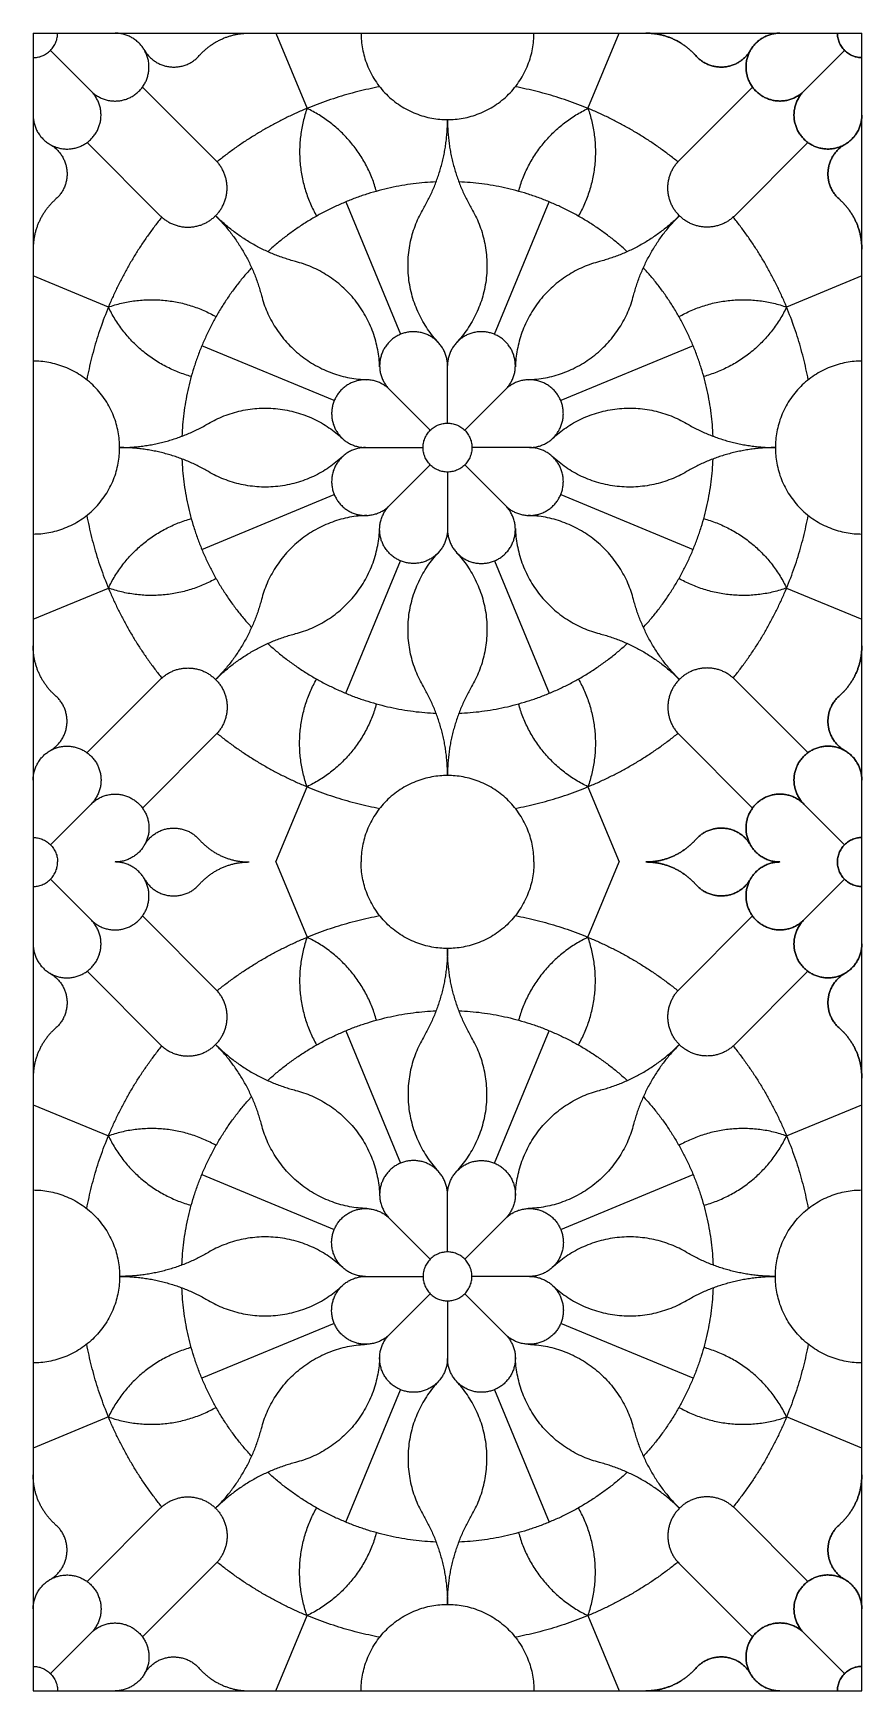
# Model space of a CAD drawing. Header units: millimetres. Extents: x -114 to 113, y -120 to 101.
# Drawn here: x 78.6 to 112.6, y 33.3 to 101.4 of the extents above; entities that cross this region are included whole.
import ezdxf

# ---------------------------------------------------------------- set-up
doc = ezdxf.new("R2010")
doc.units = ezdxf.units.MM
doc.header["$MEASUREMENT"] = 0
doc.layers.add('Layer 03', color=5, linetype='Continuous')

msp = doc.modelspace()

# ---------------------------------------------------------------- linework, layer by layer
at = {"layer": 'Layer 03'}
for p, q in [((88.566, 101.417), (89.846, 98.325)), ((101.388, 98.325), (102.668, 101.417)), ((91.436, 94.486), (93.689, 89.047)), ((97.544, 89.047), (99.797, 94.486)), ((81.685, 90.165), (78.594, 91.445)), ((112.64, 91.445), (109.548, 90.165)), ((90.964, 86.321), (85.524, 88.574)), ((105.709, 88.574), (100.27, 86.321)), ((85.524, 80.213), (90.964, 82.466)), ((100.27, 82.466), (105.709, 80.213)), ((91.436, 74.301), (93.689, 79.741)), ((97.544, 79.741), (99.797, 74.301)), ((78.594, 77.343), (81.685, 78.623)), ((109.548, 78.623), (112.64, 77.343)), ((88.566, 67.371), (89.846, 70.462)), ((101.388, 70.462), (102.668, 67.371)), ((88.566, 67.371), (89.846, 64.279)), ((101.388, 64.279), (102.668, 67.371)), ((91.436, 60.441), (93.689, 55.001)), ((97.544, 55.001), (99.797, 60.441)), ((78.594, 57.399), (81.685, 56.119)), ((109.548, 56.119), (112.64, 57.399)), ((85.524, 54.528), (90.964, 52.275)), ((100.27, 52.275), (105.709, 54.528)), ((90.964, 48.42), (85.524, 46.167)), ((105.709, 46.167), (100.27, 48.42)), ((91.436, 40.255), (93.689, 45.695)), ((97.544, 45.695), (99.797, 40.255)), ((81.685, 44.577), (78.594, 43.297)), ((112.64, 43.297), (109.548, 44.577)), ((88.566, 33.325), (89.846, 36.416)), ((101.388, 36.416), (102.668, 33.325))]:
    msp.add_line(p, q, dxfattribs=at)
for points in [[(78.594, 101.417), (78.594, 33.325), (112.64, 33.325), (112.64, 101.417)], [(78.594, 101.417), (112.64, 101.417)], [(80.974, 99.037), (79.305, 100.706)], [(110.26, 99.037), (111.929, 100.706)], [(111.929, 100.706), (110.26, 99.037)], [(86.091, 96.194), (83.085, 99.2)], [(105.142, 96.194), (108.149, 99.2)], [(83.817, 93.919), (80.81, 96.926)], [(107.417, 93.919), (110.423, 96.926)], [(95.617, 85.399), (95.617, 87.759)], [(93.237, 86.774), (94.906, 85.105)], [(97.997, 86.774), (96.328, 85.105)], [(92.251, 84.394), (94.612, 84.394)], [(98.982, 84.394), (96.622, 84.394)], [(93.237, 82.014), (94.906, 83.683)], [(95.617, 83.389), (95.617, 81.028)], [(97.997, 82.014), (96.328, 83.683)], [(83.817, 74.868), (80.81, 71.862)], [(107.417, 74.868), (110.423, 71.862)], [(86.091, 72.594), (83.085, 69.587)], [(105.142, 72.594), (108.149, 69.587)], [(80.974, 69.751), (79.305, 68.082)], [(110.26, 69.751), (111.929, 68.082)], [(111.929, 68.082), (110.26, 69.751)], [(80.974, 64.991), (79.305, 66.66)], [(110.26, 64.991), (111.929, 66.66)], [(111.929, 66.66), (110.26, 64.991)], [(86.091, 62.148), (83.085, 65.155)], [(105.142, 62.148), (108.149, 65.155)], [(83.817, 59.873), (80.81, 62.88)], [(107.417, 59.873), (110.423, 62.88)], [(95.617, 51.353), (95.617, 53.713)], [(93.237, 52.728), (94.906, 51.059)], [(97.997, 52.728), (96.328, 51.059)], [(92.251, 50.348), (94.612, 50.348)], [(98.982, 50.348), (96.622, 50.348)], [(93.237, 47.968), (94.906, 49.637)], [(95.617, 49.343), (95.617, 46.983)], [(97.997, 47.968), (96.328, 49.637)], [(83.817, 40.823), (80.81, 37.816)], [(107.417, 40.823), (110.423, 37.816)], [(86.091, 38.548), (83.085, 35.541)], [(105.142, 38.548), (108.149, 35.541)], [(80.974, 35.705), (79.305, 34.036)], [(110.26, 35.705), (111.929, 34.036)], [(111.929, 34.036), (110.26, 35.705)]]:
    msp.add_lwpolyline(points, dxfattribs=at)
for points, weights in [([(78.594, 100.412), (79.599, 100.412), (79.599, 101.417)], [1, 0.707106781187, 1]), ([(85.418, 100.494), (86.234, 101.417), (87.467, 101.417)], [1, 0.911684377611, 1]), ([(105.816, 100.494), (104.999, 101.417), (103.767, 101.417)], [1, 0.911684377607, 1]), ([(103.767, 101.417), (104.999, 101.417), (105.816, 100.494)], [1, 0.911684377616, 1]), ([(112.64, 100.412), (111.635, 100.412), (111.635, 101.417)], [1, 0.707106781187, 1]), ([(111.635, 101.417), (111.635, 100.412), (112.64, 100.412)], [1, 0.707106781187, 1]), ([(92.831, 99.214), (89.103, 98.513), (86.151, 96.132)], [1, 0.969791307679, 1]), ([(105.083, 96.132), (102.131, 98.513), (98.403, 99.214)], [1, 0.969791307679, 1]), ([(89.846, 98.325), (89.036, 96.025), (90.238, 93.902)], [1, 0.910360169784, 1]), ([(92.698, 94.921), (92.046, 97.271), (89.846, 98.325)], [1, 0.910360169784, 1]), ([(98.536, 94.921), (99.188, 97.271), (101.388, 98.325)], [1, 0.910360169784, 1]), ([(101.388, 98.325), (102.197, 96.025), (100.996, 93.902)], [1, 0.910360169784, 1]), ([(94.628, 94.214), (95.617, 95.906), (95.617, 97.865)], [1, 0.965234640199, 1]), ([(95.617, 97.865), (95.617, 95.906), (96.605, 94.214)], [1, 0.965234640199, 1]), ([(95.15, 95.308), (91.167, 95.138), (88.229, 92.441)], [1, 0.939388778064, 1]), ([(103.004, 92.441), (100.067, 95.138), (96.084, 95.308)], [1, 0.939388778064, 1]), ([(79.517, 94.593), (78.594, 93.776), (78.594, 92.544)], [1, 0.911684377611, 1]), ([(95.242, 88.711), (92.886, 91.234), (94.628, 94.214)], [1, 0.80212541892, 1]), ([(96.605, 94.214), (98.347, 91.234), (95.992, 88.711)], [1, 0.80212541892, 1]), ([(112.64, 92.544), (112.64, 93.776), (111.717, 94.593)], [1, 0.911684377604, 1]), ([(111.717, 94.593), (112.64, 93.776), (112.64, 92.544)], [1, 0.911684377619, 1]), ([(83.879, 93.86), (81.498, 90.908), (80.797, 87.18)], [1, 0.969791307679, 1]), ([(89.372, 92.037), (87.477, 92.534), (86.091, 93.919)], [1, 0.965234640199, 1]), ([(86.091, 93.919), (87.477, 92.534), (87.974, 90.639)], [1, 0.965234640199, 1]), ([(105.142, 93.919), (103.757, 92.534), (101.862, 92.037)], [1, 0.965234640199, 1]), ([(103.26, 90.639), (103.757, 92.534), (105.142, 93.919)], [1, 0.965234640199, 1]), ([(110.437, 87.18), (109.736, 90.908), (107.355, 93.86)], [1, 0.969791307679, 1]), ([(92.83, 87.711), (92.711, 91.161), (89.372, 92.037)], [1, 0.80212541892, 1]), ([(101.862, 92.037), (98.523, 91.161), (98.404, 87.711)], [1, 0.80212541892, 1]), ([(87.569, 91.781), (84.873, 88.844), (84.703, 84.861)], [1, 0.939388778064, 1]), ([(106.531, 84.861), (106.361, 88.844), (103.664, 91.781)], [1, 0.939388778064, 1]), ([(87.974, 90.639), (88.85, 87.3), (92.299, 87.181)], [1, 0.80212541892, 1]), ([(98.934, 87.181), (102.384, 87.3), (103.26, 90.639)], [1, 0.80212541892, 1]), ([(81.685, 90.165), (83.986, 90.974), (86.109, 89.773)], [1, 0.910360169784, 1]), ([(85.09, 87.313), (82.74, 87.965), (81.685, 90.165)], [1, 0.910360169784, 1]), ([(105.125, 89.773), (107.248, 90.974), (109.548, 90.165)], [1, 0.910360169784, 1]), ([(109.548, 90.165), (108.494, 87.965), (106.144, 87.313)], [1, 0.910360169784, 1]), ([(85.797, 85.382), (88.777, 87.124), (91.3, 84.769)], [1, 0.80212541892, 1]), ([(99.934, 84.769), (102.457, 87.124), (105.437, 85.382)], [1, 0.80212541892, 1]), ([(82.146, 84.394), (84.105, 84.394), (85.797, 85.382)], [1, 0.965234640199, 1]), ([(105.437, 85.382), (107.129, 84.394), (109.088, 84.394)], [1, 0.965234640199, 1]), ([(85.797, 83.405), (84.105, 84.394), (82.146, 84.394)], [1, 0.965234640199, 1]), ([(84.703, 83.927), (84.873, 79.944), (87.569, 77.006)], [1, 0.939388778064, 1]), ([(91.3, 84.019), (88.777, 81.663), (85.797, 83.405)], [1, 0.80212541892, 1]), ([(105.437, 83.405), (102.457, 81.663), (99.934, 84.019)], [1, 0.80212541892, 1]), ([(103.664, 77.006), (106.361, 79.944), (106.531, 83.927)], [1, 0.939388778064, 1]), ([(109.088, 84.394), (107.129, 84.394), (105.437, 83.405)], [1, 0.965234640199, 1]), ([(80.797, 81.608), (81.498, 77.88), (83.879, 74.928)], [1, 0.969791307679, 1]), ([(81.685, 78.623), (82.74, 80.823), (85.09, 81.475)], [1, 0.910360169784, 1]), ([(92.299, 81.607), (88.85, 81.488), (87.974, 78.149)], [1, 0.80212541892, 1]), ([(89.372, 76.751), (92.711, 77.627), (92.83, 81.076)], [1, 0.80212541892, 1]), ([(98.404, 81.076), (98.523, 77.627), (101.862, 76.751)], [1, 0.80212541892, 1]), ([(103.26, 78.149), (102.384, 81.488), (98.934, 81.607)], [1, 0.80212541892, 1]), ([(106.144, 81.475), (108.494, 80.823), (109.548, 78.623)], [1, 0.910360169784, 1]), ([(107.355, 74.928), (109.736, 77.88), (110.437, 81.608)], [1, 0.969791307679, 1]), ([(94.628, 74.574), (92.886, 77.554), (95.242, 80.077)], [1, 0.80212541892, 1]), ([(95.992, 80.077), (98.347, 77.554), (96.605, 74.574)], [1, 0.80212541892, 1]), ([(86.109, 79.015), (83.986, 77.813), (81.685, 78.623)], [1, 0.910360169784, 1]), ([(109.548, 78.623), (107.248, 77.813), (105.125, 79.015)], [1, 0.910360169784, 1]), ([(87.974, 78.149), (87.477, 76.254), (86.091, 74.868)], [1, 0.965234640199, 1]), ([(105.142, 74.868), (103.757, 76.254), (103.26, 78.149)], [1, 0.965234640199, 1]), ([(86.091, 74.868), (87.477, 76.254), (89.372, 76.751)], [1, 0.965234640199, 1]), ([(88.229, 76.346), (91.167, 73.65), (95.15, 73.48)], [1, 0.939388778064, 1]), ([(96.084, 73.48), (100.067, 73.65), (103.004, 76.346)], [1, 0.939388778064, 1]), ([(101.862, 76.751), (103.757, 76.254), (105.142, 74.868)], [1, 0.965234640199, 1]), ([(79.517, 74.195), (78.594, 75.011), (78.594, 76.244)], [1, 0.911684377611, 1]), ([(111.717, 74.195), (112.64, 75.011), (112.64, 76.244)], [1, 0.911684377604, 1]), ([(112.64, 76.244), (112.64, 75.011), (111.717, 74.195)], [1, 0.911684377619, 1]), ([(89.846, 70.462), (89.036, 72.763), (90.238, 74.886)], [1, 0.910360169784, 1]), ([(95.617, 70.923), (95.617, 72.882), (94.628, 74.574)], [1, 0.965234640199, 1]), ([(96.605, 74.574), (95.617, 72.882), (95.617, 70.923)], [1, 0.965234640199, 1]), ([(100.996, 74.886), (102.197, 72.763), (101.388, 70.462)], [1, 0.910360169784, 1]), ([(92.698, 73.867), (92.046, 71.517), (89.846, 70.462)], [1, 0.910360169784, 1]), ([(101.388, 70.462), (99.188, 71.517), (98.536, 73.867)], [1, 0.910360169784, 1]), ([(86.151, 72.656), (89.103, 70.275), (92.831, 69.574)], [1, 0.969791307679, 1]), ([(98.403, 69.574), (102.131, 70.275), (105.083, 72.656)], [1, 0.969791307679, 1]), ([(78.594, 68.376), (79.599, 68.376), (79.599, 67.371)], [1, 0.707106781187, 1]), ([(85.418, 68.294), (86.234, 67.371), (87.467, 67.371)], [1, 0.911684377611, 1]), ([(105.816, 68.294), (104.999, 67.371), (103.767, 67.371)], [1, 0.911684377616, 1]), ([(103.767, 67.371), (104.999, 67.371), (105.816, 68.294)], [1, 0.911684377607, 1]), ([(111.635, 67.371), (111.635, 68.376), (112.64, 68.376)], [1, 0.707106781187, 1]), ([(112.64, 68.376), (111.635, 68.376), (111.635, 67.371)], [1, 0.707106781187, 1]), ([(78.594, 66.366), (79.599, 66.366), (79.599, 67.371)], [1, 0.707106781187, 1]), ([(85.418, 66.448), (86.234, 67.371), (87.467, 67.371)], [1, 0.911684377611, 1]), ([(105.816, 66.448), (104.999, 67.371), (103.767, 67.371)], [1, 0.911684377616, 1]), ([(103.767, 67.371), (104.999, 67.371), (105.816, 66.448)], [1, 0.911684377607, 1]), ([(111.635, 67.371), (111.635, 66.366), (112.64, 66.366)], [1, 0.707106781187, 1]), ([(112.64, 66.366), (111.635, 66.366), (111.635, 67.371)], [1, 0.707106781187, 1]), ([(86.151, 62.086), (89.103, 64.467), (92.831, 65.168)], [1, 0.969791307679, 1]), ([(98.403, 65.168), (102.131, 64.467), (105.083, 62.086)], [1, 0.969791307679, 1]), ([(89.846, 64.279), (89.036, 61.979), (90.238, 59.856)], [1, 0.910360169784, 1]), ([(92.698, 60.875), (92.046, 63.225), (89.846, 64.279)], [1, 0.910360169784, 1]), ([(101.388, 64.279), (99.188, 63.225), (98.536, 60.875)], [1, 0.910360169784, 1]), ([(100.996, 59.856), (102.197, 61.979), (101.388, 64.279)], [1, 0.910360169784, 1]), ([(95.617, 63.819), (95.617, 61.86), (94.628, 60.168)], [1, 0.965234640199, 1]), ([(96.605, 60.168), (95.617, 61.86), (95.617, 63.819)], [1, 0.965234640199, 1]), ([(88.229, 58.396), (91.167, 61.092), (95.15, 61.262)], [1, 0.939388778064, 1]), ([(96.084, 61.262), (100.067, 61.092), (103.004, 58.396)], [1, 0.939388778064, 1]), ([(79.517, 60.547), (78.594, 59.73), (78.594, 58.498)], [1, 0.911684377611, 1]), ([(94.628, 60.168), (92.886, 57.188), (95.242, 54.665)], [1, 0.80212541892, 1]), ([(95.992, 54.665), (98.347, 57.188), (96.605, 60.168)], [1, 0.80212541892, 1]), ([(111.717, 60.547), (112.64, 59.73), (112.64, 58.498)], [1, 0.911684377604, 1]), ([(112.64, 58.498), (112.64, 59.73), (111.717, 60.547)], [1, 0.911684377619, 1]), ([(80.797, 53.134), (81.498, 56.862), (83.879, 59.814)], [1, 0.969791307679, 1]), ([(87.974, 56.593), (87.477, 58.488), (86.091, 59.873)], [1, 0.965234640199, 1]), ([(86.091, 59.873), (87.477, 58.488), (89.372, 57.991)], [1, 0.965234640199, 1]), ([(101.862, 57.991), (103.757, 58.488), (105.142, 59.873)], [1, 0.965234640199, 1]), ([(105.142, 59.873), (103.757, 58.488), (103.26, 56.593)], [1, 0.965234640199, 1]), ([(107.355, 59.814), (109.736, 56.862), (110.437, 53.134)], [1, 0.969791307679, 1]), ([(89.372, 57.991), (92.711, 57.115), (92.83, 53.665)], [1, 0.80212541892, 1]), ([(98.404, 53.665), (98.523, 57.115), (101.862, 57.991)], [1, 0.80212541892, 1]), ([(84.703, 50.815), (84.873, 54.798), (87.569, 57.735)], [1, 0.939388778064, 1]), ([(103.664, 57.735), (106.361, 54.798), (106.531, 50.815)], [1, 0.939388778064, 1]), ([(92.299, 53.135), (88.85, 53.254), (87.974, 56.593)], [1, 0.80212541892, 1]), ([(103.26, 56.593), (102.384, 53.254), (98.934, 53.135)], [1, 0.80212541892, 1]), ([(86.109, 55.727), (83.986, 56.928), (81.685, 56.119)], [1, 0.910360169784, 1]), ([(81.685, 56.119), (82.74, 53.919), (85.09, 53.267)], [1, 0.910360169784, 1]), ([(109.548, 56.119), (107.248, 56.928), (105.125, 55.727)], [1, 0.910360169784, 1]), ([(106.144, 53.267), (108.494, 53.919), (109.548, 56.119)], [1, 0.910360169784, 1]), ([(91.3, 50.723), (88.777, 53.078), (85.797, 51.337)], [1, 0.80212541892, 1]), ([(105.437, 51.337), (102.457, 53.078), (99.934, 50.723)], [1, 0.80212541892, 1]), ([(85.797, 51.337), (84.105, 50.348), (82.146, 50.348)], [1, 0.965234640199, 1]), ([(109.088, 50.348), (107.129, 50.348), (105.437, 51.337)], [1, 0.965234640199, 1]), ([(82.146, 50.348), (84.105, 50.348), (85.797, 49.359)], [1, 0.965234640199, 1]), ([(87.569, 42.961), (84.873, 45.898), (84.703, 49.881)], [1, 0.939388778064, 1]), ([(85.797, 49.359), (88.777, 47.618), (91.3, 49.973)], [1, 0.80212541892, 1]), ([(99.934, 49.973), (102.457, 47.618), (105.437, 49.359)], [1, 0.80212541892, 1]), ([(106.531, 49.881), (106.361, 45.898), (103.664, 42.961)], [1, 0.939388778064, 1]), ([(105.437, 49.359), (107.129, 50.348), (109.088, 50.348)], [1, 0.965234640199, 1]), ([(83.879, 40.882), (81.498, 43.834), (80.797, 47.562)], [1, 0.969791307679, 1]), ([(85.09, 47.429), (82.74, 46.777), (81.685, 44.577)], [1, 0.910360169784, 1]), ([(87.974, 44.103), (88.85, 47.442), (92.299, 47.561)], [1, 0.80212541892, 1]), ([(92.83, 47.03), (92.711, 43.581), (89.372, 42.705)], [1, 0.80212541892, 1]), ([(101.862, 42.705), (98.523, 43.581), (98.404, 47.03)], [1, 0.80212541892, 1]), ([(98.934, 47.561), (102.384, 47.442), (103.26, 44.103)], [1, 0.80212541892, 1]), ([(109.548, 44.577), (108.494, 46.777), (106.144, 47.429)], [1, 0.910360169784, 1]), ([(110.437, 47.562), (109.736, 43.834), (107.355, 40.882)], [1, 0.969791307679, 1]), ([(95.242, 46.031), (92.886, 43.508), (94.628, 40.528)], [1, 0.80212541892, 1]), ([(96.605, 40.528), (98.347, 43.508), (95.992, 46.031)], [1, 0.80212541892, 1]), ([(81.685, 44.577), (83.986, 43.768), (86.109, 44.969)], [1, 0.910360169784, 1]), ([(105.125, 44.969), (107.248, 43.768), (109.548, 44.577)], [1, 0.910360169784, 1]), ([(86.091, 40.823), (87.477, 42.208), (87.974, 44.103)], [1, 0.965234640199, 1]), ([(103.26, 44.103), (103.757, 42.208), (105.142, 40.823)], [1, 0.965234640199, 1]), ([(89.372, 42.705), (87.477, 42.208), (86.091, 40.823)], [1, 0.965234640199, 1]), ([(95.15, 39.434), (91.167, 39.604), (88.229, 42.3)], [1, 0.939388778064, 1]), ([(103.004, 42.3), (100.067, 39.604), (96.084, 39.434)], [1, 0.939388778064, 1]), ([(105.142, 40.823), (103.757, 42.208), (101.862, 42.705)], [1, 0.965234640199, 1]), ([(79.517, 40.149), (78.594, 40.966), (78.594, 42.198)], [1, 0.911684377611, 1]), ([(112.64, 42.198), (112.64, 40.966), (111.717, 40.149)], [1, 0.911684377604, 1]), ([(111.717, 40.149), (112.64, 40.966), (112.64, 42.198)], [1, 0.911684377619, 1]), ([(89.846, 36.416), (89.036, 38.717), (90.238, 40.84)], [1, 0.910360169784, 1]), ([(94.628, 40.528), (95.617, 38.836), (95.617, 36.877)], [1, 0.965234640199, 1]), ([(95.617, 36.877), (95.617, 38.836), (96.605, 40.528)], [1, 0.965234640199, 1]), ([(101.388, 36.416), (102.197, 38.717), (100.996, 40.84)], [1, 0.910360169784, 1]), ([(92.698, 39.821), (92.046, 37.471), (89.846, 36.416)], [1, 0.910360169784, 1]), ([(98.536, 39.821), (99.188, 37.471), (101.388, 36.416)], [1, 0.910360169784, 1]), ([(92.831, 35.528), (89.103, 36.229), (86.151, 38.61)], [1, 0.969791307679, 1]), ([(105.083, 38.61), (102.131, 36.229), (98.403, 35.528)], [1, 0.969791307679, 1]), ([(78.594, 34.33), (79.599, 34.33), (79.599, 33.325)], [1, 0.707106781187, 1]), ([(85.418, 34.248), (86.234, 33.325), (87.467, 33.325)], [1, 0.911684377611, 1]), ([(105.816, 34.248), (104.999, 33.325), (103.767, 33.325)], [1, 0.911684377607, 1]), ([(103.767, 33.325), (104.999, 33.325), (105.816, 34.248)], [1, 0.911684377616, 1]), ([(112.64, 34.33), (111.635, 34.33), (111.635, 33.325)], [1, 0.707106781187, 1]), ([(111.635, 33.325), (111.635, 34.33), (112.64, 34.33)], [1, 0.707106781187, 1])]:
    msp.add_rational_spline(points, weights, degree=2, dxfattribs=at)
for points, weights, knots in [([(80.974, 99.037), (81.501, 98.51), (82.231, 98.656), (82.962, 98.801), (83.247, 99.489), (83.532, 100.178), (83.118, 100.797), (82.704, 101.417), (81.959, 101.417)], [1, 0.881921264348, 1, 0.881921264348, 1, 0.881921264348, 1, 0.881921264348, 1], [65.345127, 65.345127, 65.345127, 75.555303, 75.555303, 85.765479, 85.765479, 95.975656, 95.975656, 106.185832, 106.185832, 106.185832]), ([(92.065, 101.417), (92.065, 97.865), (95.617, 97.865), (99.169, 97.865), (99.169, 101.417)], [1, 0.707106781187, 1, 0.707106781187, 1], [124.878308, 124.878308, 124.878308, 166.504411, 166.504411, 208.130513, 208.130513, 208.130513]), ([(110.26, 99.037), (109.733, 98.51), (109.002, 98.656), (108.272, 98.801), (107.987, 99.489), (107.701, 100.178), (108.115, 100.797), (108.529, 101.417), (109.274, 101.417)], [1, 0.881921249658, 1, 0.881921249658, 1, 0.881921249658, 1, 0.881921249658, 1], [24.504423, 24.504423, 24.504423, 34.714599, 34.714599, 44.924775, 44.924775, 55.134951, 55.134951, 65.345127, 65.345127, 65.345127]), ([(109.274, 101.417), (108.529, 101.417), (108.115, 100.797), (107.701, 100.178), (107.987, 99.489), (108.272, 98.801), (109.002, 98.656), (109.733, 98.51), (110.26, 99.037)], [1, 0.881921264348, 1, 0.881921264348, 1, 0.881921264348, 1, 0.881921264348, 1], [65.345127, 65.345127, 65.345127, 75.555303, 75.555303, 85.765479, 85.765479, 95.975656, 95.975656, 106.185832, 106.185832, 106.185832]), ([(83.167, 100.72), (83.524, 100.101), (84.234, 100.03), (84.945, 99.958), (85.418, 100.494)], [1, 0.889970696294, 1, 0.889970696294, 1], [10.890831, 10.890831, 10.890831, 20.739952, 20.739952, 30.589073, 30.589073, 30.589073]), ([(108.067, 100.72), (107.71, 100.101), (106.999, 100.03), (106.289, 99.958), (105.816, 100.494)], [1, 0.889970696301, 1, 0.889970696301, 1], [10.890831, 10.890831, 10.890831, 20.739952, 20.739952, 30.589073, 30.589073, 30.589073]), ([(105.816, 100.494), (106.289, 99.958), (106.999, 100.03), (107.71, 100.101), (108.067, 100.72)], [1, 0.889970696287, 1, 0.889970696287, 1], [65.141075, 65.141075, 65.141075, 74.990196, 74.990196, 84.839317, 84.839317, 84.839317]), ([(78.594, 98.051), (78.594, 97.306), (79.213, 96.892), (79.833, 96.478), (80.521, 96.764), (81.21, 97.049), (81.355, 97.779), (81.501, 98.51), (80.974, 99.037)], [1, 0.881921256786, 1, 0.881921256786, 1, 0.881921256786, 1, 0.881921256786, 1], [24.504421, 24.504421, 24.504421, 34.714598, 34.714598, 44.924774, 44.924774, 55.134951, 55.134951, 65.345127, 65.345127, 65.345127]), ([(110.26, 99.037), (109.733, 98.51), (109.879, 97.779), (110.024, 97.049), (110.712, 96.764), (111.401, 96.478), (112.02, 96.892), (112.64, 97.306), (112.64, 98.051)], [1, 0.881921260567, 1, 0.881921260567, 1, 0.881921260567, 1, 0.881921260567, 1], [106.185832, 106.185832, 106.185832, 116.396008, 116.396008, 126.606185, 126.606185, 136.816361, 136.816361, 147.026538, 147.026538, 147.026538]), ([(112.64, 98.051), (112.64, 97.306), (112.02, 96.892), (111.401, 96.478), (110.712, 96.764), (110.024, 97.049), (109.879, 97.779), (109.733, 98.51), (110.26, 99.037)], [1, 0.881921245876, 1, 0.881921245876, 1, 0.881921245876, 1, 0.881921245876, 1], [147.026538, 147.026538, 147.026538, 157.236715, 157.236715, 167.446892, 167.446892, 177.65707, 177.65707, 187.867247, 187.867247, 187.867247]), ([(79.291, 96.844), (79.91, 96.487), (79.981, 95.776), (80.052, 95.066), (79.517, 94.593)], [1, 0.889970696294, 1, 0.889970696294, 1], [10.890831, 10.890831, 10.890831, 20.739952, 20.739952, 30.589073, 30.589073, 30.589073]), ([(111.717, 94.593), (111.181, 95.066), (111.253, 95.776), (111.324, 96.487), (111.943, 96.844)], [1, 0.889970696291, 1, 0.889970696291, 1], [0, 0, 0, 9.849121, 9.849121, 19.698242, 19.698242, 19.698242]), ([(111.943, 96.844), (111.324, 96.487), (111.253, 95.776), (111.181, 95.066), (111.717, 94.593)], [1, 0.889970696297, 1, 0.889970696297, 1], [19.698242, 19.698242, 19.698242, 29.547362, 29.547362, 39.396483, 39.396483, 39.396483]), ([(83.817, 93.919), (84.954, 92.782), (86.091, 93.919), (87.229, 95.057), (86.091, 96.194)], [1, 0.707106770757, 1, 0.707106770757, 1], [47.123886, 47.123886, 47.123886, 65.973443, 65.973443, 84.822999, 84.822999, 84.822999]), ([(107.417, 93.919), (106.946, 93.448), (106.28, 93.448), (105.613, 93.448), (105.142, 93.919), (104.671, 94.39), (104.671, 95.057), (104.671, 95.723), (105.142, 96.194)], [1, 0.923879515849, 1, 0.923879515849, 1, 0.923879515849, 1, 0.923879515849, 1], [47.123886, 47.123886, 47.123886, 56.548665, 56.548665, 65.973444, 65.973444, 75.398223, 75.398223, 84.823002, 84.823002, 84.823002]), ([(95.617, 87.759), (95.617, 88.504), (94.997, 88.918), (94.378, 89.332), (93.689, 89.047), (93.001, 88.762), (92.856, 88.031), (92.71, 87.3), (93.237, 86.774)], [1, 0.881921259866, 1, 0.881921259866, 1, 0.881921259866, 1, 0.881921259866, 1], [-101.89218, -101.89218, -101.89218, -91.682003, -91.682003, -81.471827, -81.471827, -71.261651, -71.261651, -61.051474, -61.051474, -61.051474]), ([(97.997, 86.774), (98.523, 87.3), (98.378, 88.031), (98.233, 88.762), (97.544, 89.047), (96.856, 89.332), (96.236, 88.918), (95.617, 88.504), (95.617, 87.759)], [1, 0.881921234948, 1, 0.881921234948, 1, 0.881921234948, 1, 0.881921234948, 1], [274.629939, 274.629939, 274.629939, 284.840116, 284.840116, 295.050294, 295.050294, 305.260471, 305.260471, 315.470649, 315.470649, 315.470649]), ([(78.594, 80.842), (82.146, 80.842), (82.146, 84.394), (82.146, 87.946), (78.594, 87.946)], [1, 0.707106781187, 1, 0.707106781187, 1], [124.878308, 124.878308, 124.878308, 166.504411, 166.504411, 208.130513, 208.130513, 208.130513]), ([(112.64, 87.946), (109.088, 87.946), (109.088, 84.394), (109.088, 80.842), (112.64, 80.842)], [1, 0.707106781187, 1, 0.707106781187, 1], [124.878308, 124.878308, 124.878308, 166.504411, 166.504411, 208.130513, 208.130513, 208.130513]), ([(93.237, 86.774), (92.71, 87.3), (91.979, 87.155), (91.249, 87.01), (90.964, 86.321), (90.678, 85.633), (91.092, 85.013), (91.506, 84.394), (92.251, 84.394)], [1, 0.881921264348, 1, 0.881921264348, 1, 0.881921264348, 1, 0.881921264348, 1], [24.504423, 24.504423, 24.504423, 34.714599, 34.714599, 44.924775, 44.924775, 55.134951, 55.134951, 65.345127, 65.345127, 65.345127]), ([(98.982, 84.394), (99.727, 84.394), (100.141, 85.013), (100.555, 85.633), (100.27, 86.321), (99.985, 87.01), (99.254, 87.155), (98.523, 87.3), (97.997, 86.774)], [1, 0.881921234948, 1, 0.881921234948, 1, 0.881921234948, 1, 0.881921234948, 1], [233.78923, 233.78923, 233.78923, 243.999407, 243.999407, 254.209584, 254.209584, 264.419761, 264.419761, 274.629939, 274.629939, 274.629939]), ([(96.622, 84.394), (96.622, 85.399), (95.617, 85.399), (94.612, 85.399), (94.612, 84.394), (94.612, 83.389), (95.617, 83.389), (96.622, 83.389), (96.622, 84.394)], [1, 0.707106781187, 1, 0.707106781187, 1, 0.707106781187, 1, 0.707106781187, 1], [0, 0, 0, 11.780972, 11.780972, 23.561945, 23.561945, 35.342917, 35.342917, 47.12389, 47.12389, 47.12389]), ([(92.251, 84.394), (91.506, 84.394), (91.092, 83.774), (90.678, 83.155), (90.964, 82.466), (91.249, 81.778), (91.979, 81.633), (92.71, 81.487), (93.237, 82.014)], [1, 0.881921264348, 1, 0.881921264348, 1, 0.881921264348, 1, 0.881921264348, 1], [65.345127, 65.345127, 65.345127, 75.555303, 75.555303, 85.765479, 85.765479, 95.975656, 95.975656, 106.185832, 106.185832, 106.185832]), ([(97.997, 82.014), (98.523, 81.487), (99.254, 81.633), (99.985, 81.778), (100.27, 82.466), (100.555, 83.155), (100.141, 83.774), (99.727, 84.394), (98.982, 84.394)], [1, 0.881921264348, 1, 0.881921264348, 1, 0.881921264348, 1, 0.881921264348, 1], [192.948525, 192.948525, 192.948525, 203.158701, 203.158701, 213.368877, 213.368877, 223.579053, 223.579053, 233.78923, 233.78923, 233.78923]), ([(95.617, 81.028), (95.617, 80.283), (94.997, 79.869), (94.378, 79.455), (93.689, 79.741), (93.001, 80.026), (92.856, 80.756), (92.71, 81.487), (93.237, 82.014)], [1, 0.881921234967, 1, 0.881921234967, 1, 0.881921234967, 1, 0.881921234967, 1], [24.504423, 24.504423, 24.504423, 34.7146, 34.7146, 44.924778, 44.924778, 55.134955, 55.134955, 65.345132, 65.345132, 65.345132]), ([(95.617, 81.028), (95.617, 80.283), (96.236, 79.869), (96.856, 79.455), (97.544, 79.741), (98.233, 80.026), (98.378, 80.756), (98.523, 81.487), (97.997, 82.014)], [1, 0.881921256786, 1, 0.881921256786, 1, 0.881921256786, 1, 0.881921256786, 1], [152.107819, 152.107819, 152.107819, 162.317996, 162.317996, 172.528172, 172.528172, 182.738349, 182.738349, 192.948525, 192.948525, 192.948525]), ([(83.817, 74.868), (84.288, 75.34), (84.954, 75.34), (85.62, 75.34), (86.091, 74.868), (86.563, 74.397), (86.563, 73.731), (86.563, 73.065), (86.091, 72.594)], [1, 0.923879514271, 1, 0.923879514271, 1, 0.923879514271, 1, 0.923879514271, 1], [47.123889, 47.123889, 47.123889, 56.548668, 56.548668, 65.973447, 65.973447, 75.398226, 75.398226, 84.823006, 84.823006, 84.823006]), ([(107.417, 74.868), (106.946, 75.34), (106.28, 75.34), (105.613, 75.34), (105.142, 74.868), (104.671, 74.397), (104.671, 73.731), (104.671, 73.065), (105.142, 72.594)], [1, 0.923879503828, 1, 0.923879503828, 1, 0.923879503828, 1, 0.923879503828, 1], [47.123887, 47.123887, 47.123887, 56.548666, 56.548666, 65.973446, 65.973446, 75.398226, 75.398226, 84.823006, 84.823006, 84.823006]), ([(79.291, 71.944), (79.91, 72.301), (79.981, 73.011), (80.052, 73.722), (79.517, 74.195)], [1, 0.889970696294, 1, 0.889970696294, 1], [10.890831, 10.890831, 10.890831, 20.739952, 20.739952, 30.589073, 30.589073, 30.589073]), ([(111.717, 74.195), (111.181, 73.722), (111.253, 73.011), (111.324, 72.301), (111.943, 71.944)], [1, 0.889970696297, 1, 0.889970696297, 1], [0, 0, 0, 9.849121, 9.849121, 19.698242, 19.698242, 19.698242]), ([(111.943, 71.944), (111.324, 72.301), (111.253, 73.011), (111.181, 73.722), (111.717, 74.195)], [1, 0.889970696291, 1, 0.889970696291, 1], [19.698242, 19.698242, 19.698242, 29.547362, 29.547362, 39.396483, 39.396483, 39.396483]), ([(78.594, 70.736), (78.594, 71.481), (79.213, 71.895), (79.833, 72.309), (80.521, 72.024), (81.21, 71.739), (81.355, 71.008), (81.501, 70.278), (80.974, 69.751)], [1, 0.881921256786, 1, 0.881921256786, 1, 0.881921256786, 1, 0.881921256786, 1], [24.504421, 24.504421, 24.504421, 34.714598, 34.714598, 44.924774, 44.924774, 55.134951, 55.134951, 65.345127, 65.345127, 65.345127]), ([(110.26, 69.751), (109.733, 70.278), (109.879, 71.008), (110.024, 71.739), (110.712, 72.024), (111.401, 72.309), (112.02, 71.895), (112.64, 71.481), (112.64, 70.736)], [1, 0.881921245876, 1, 0.881921245876, 1, 0.881921245876, 1, 0.881921245876, 1], [98.017692, 98.017692, 98.017692, 108.22787, 108.22787, 118.438047, 118.438047, 128.648224, 128.648224, 138.858402, 138.858402, 138.858402]), ([(112.64, 70.736), (112.64, 71.481), (112.02, 71.895), (111.401, 72.309), (110.712, 72.024), (110.024, 71.739), (109.879, 71.008), (109.733, 70.278), (110.26, 69.751)], [1, 0.881921260567, 1, 0.881921260567, 1, 0.881921260567, 1, 0.881921260567, 1], [138.858402, 138.858402, 138.858402, 149.068578, 149.068578, 159.278755, 159.278755, 169.488931, 169.488931, 179.699108, 179.699108, 179.699108]), ([(99.169, 67.371), (99.169, 70.923), (95.617, 70.923), (92.065, 70.923), (92.065, 67.371)], [1, 0.707106781187, 1, 0.707106781187, 1], [124.878308, 124.878308, 124.878308, 166.504411, 166.504411, 208.130513, 208.130513, 208.130513]), ([(80.974, 69.751), (81.501, 70.278), (82.231, 70.132), (82.962, 69.987), (83.247, 69.298), (83.532, 68.61), (83.118, 67.99), (82.704, 67.371), (81.959, 67.371)], [1, 0.881921264348, 1, 0.881921264348, 1, 0.881921264348, 1, 0.881921264348, 1], [65.345127, 65.345127, 65.345127, 75.555303, 75.555303, 85.765479, 85.765479, 95.975656, 95.975656, 106.185832, 106.185832, 106.185832]), ([(110.26, 69.751), (109.733, 70.278), (109.002, 70.132), (108.272, 69.987), (107.987, 69.298), (107.701, 68.61), (108.115, 67.99), (108.529, 67.371), (109.274, 67.371)], [1, 0.881921264348, 1, 0.881921264348, 1, 0.881921264348, 1, 0.881921264348, 1], [16.336283, 16.336283, 16.336283, 26.546459, 26.546459, 36.756635, 36.756635, 46.966812, 46.966812, 57.176988, 57.176988, 57.176988]), ([(109.274, 67.371), (108.529, 67.371), (108.115, 67.99), (107.701, 68.61), (107.987, 69.298), (108.272, 69.987), (109.002, 70.132), (109.733, 70.278), (110.26, 69.751)], [1, 0.881921249658, 1, 0.881921249658, 1, 0.881921249658, 1, 0.881921249658, 1], [57.176988, 57.176988, 57.176988, 67.387164, 67.387164, 77.59734, 77.59734, 87.807516, 87.807516, 98.017692, 98.017692, 98.017692]), ([(83.167, 68.068), (83.524, 68.687), (84.234, 68.758), (84.945, 68.829), (85.418, 68.294)], [1, 0.889970696294, 1, 0.889970696294, 1], [10.890831, 10.890831, 10.890831, 20.739952, 20.739952, 30.589073, 30.589073, 30.589073]), ([(105.816, 68.294), (106.289, 68.829), (106.999, 68.758), (107.71, 68.687), (108.067, 68.068)], [1, 0.889970696301, 1, 0.889970696301, 1], [65.141075, 65.141075, 65.141075, 74.990196, 74.990196, 84.839317, 84.839317, 84.839317]), ([(108.067, 68.068), (107.71, 68.687), (106.999, 68.758), (106.289, 68.829), (105.816, 68.294)], [1, 0.889970696287, 1, 0.889970696287, 1], [84.839317, 84.839317, 84.839317, 94.688437, 94.688437, 104.537558, 104.537558, 104.537558]), ([(80.974, 64.991), (81.501, 64.464), (82.231, 64.61), (82.962, 64.755), (83.247, 65.443), (83.532, 66.132), (83.118, 66.751), (82.704, 67.371), (81.959, 67.371)], [1, 0.881921264348, 1, 0.881921264348, 1, 0.881921264348, 1, 0.881921264348, 1], [65.345127, 65.345127, 65.345127, 75.555303, 75.555303, 85.765479, 85.765479, 95.975656, 95.975656, 106.185832, 106.185832, 106.185832]), ([(99.169, 67.371), (99.169, 63.819), (95.617, 63.819), (92.065, 63.819), (92.065, 67.371)], [1, 0.707106781187, 1, 0.707106781187, 1], [124.878308, 124.878308, 124.878308, 166.504411, 166.504411, 208.130513, 208.130513, 208.130513]), ([(110.26, 64.991), (109.733, 64.464), (109.002, 64.61), (108.272, 64.755), (107.987, 65.443), (107.701, 66.132), (108.115, 66.751), (108.529, 67.371), (109.274, 67.371)], [1, 0.881921264348, 1, 0.881921264348, 1, 0.881921264348, 1, 0.881921264348, 1], [16.336283, 16.336283, 16.336283, 26.546459, 26.546459, 36.756635, 36.756635, 46.966812, 46.966812, 57.176988, 57.176988, 57.176988]), ([(109.274, 67.371), (108.529, 67.371), (108.115, 66.751), (107.701, 66.132), (107.987, 65.443), (108.272, 64.755), (109.002, 64.61), (109.733, 64.464), (110.26, 64.991)], [1, 0.881921249658, 1, 0.881921249658, 1, 0.881921249658, 1, 0.881921249658, 1], [57.176988, 57.176988, 57.176988, 67.387164, 67.387164, 77.59734, 77.59734, 87.807516, 87.807516, 98.017692, 98.017692, 98.017692]), ([(83.167, 66.674), (83.524, 66.055), (84.234, 65.984), (84.945, 65.912), (85.418, 66.448)], [1, 0.889970696294, 1, 0.889970696294, 1], [10.890831, 10.890831, 10.890831, 20.739952, 20.739952, 30.589073, 30.589073, 30.589073]), ([(105.816, 66.448), (106.289, 65.912), (106.999, 65.984), (107.71, 66.055), (108.067, 66.674)], [1, 0.889970696301, 1, 0.889970696301, 1], [65.141075, 65.141075, 65.141075, 74.990196, 74.990196, 84.839317, 84.839317, 84.839317]), ([(108.067, 66.674), (107.71, 66.055), (106.999, 65.984), (106.289, 65.912), (105.816, 66.448)], [1, 0.889970696287, 1, 0.889970696287, 1], [84.839317, 84.839317, 84.839317, 94.688437, 94.688437, 104.537558, 104.537558, 104.537558]), ([(78.594, 64.005), (78.594, 63.26), (79.213, 62.846), (79.833, 62.432), (80.521, 62.718), (81.21, 63.003), (81.355, 63.734), (81.501, 64.464), (80.974, 64.991)], [1, 0.881921256786, 1, 0.881921256786, 1, 0.881921256786, 1, 0.881921256786, 1], [24.504421, 24.504421, 24.504421, 34.714598, 34.714598, 44.924774, 44.924774, 55.134951, 55.134951, 65.345127, 65.345127, 65.345127]), ([(110.26, 64.991), (109.733, 64.464), (109.879, 63.734), (110.024, 63.003), (110.712, 62.718), (111.401, 62.432), (112.02, 62.846), (112.64, 63.26), (112.64, 64.005)], [1, 0.881921245876, 1, 0.881921245876, 1, 0.881921245876, 1, 0.881921245876, 1], [98.017692, 98.017692, 98.017692, 108.22787, 108.22787, 118.438047, 118.438047, 128.648224, 128.648224, 138.858402, 138.858402, 138.858402]), ([(112.64, 64.005), (112.64, 63.26), (112.02, 62.846), (111.401, 62.432), (110.712, 62.718), (110.024, 63.003), (109.879, 63.734), (109.733, 64.464), (110.26, 64.991)], [1, 0.881921260567, 1, 0.881921260567, 1, 0.881921260567, 1, 0.881921260567, 1], [138.858402, 138.858402, 138.858402, 149.068578, 149.068578, 159.278755, 159.278755, 169.488931, 169.488931, 179.699108, 179.699108, 179.699108]), ([(79.291, 62.798), (79.91, 62.441), (79.981, 61.73), (80.052, 61.02), (79.517, 60.547)], [1, 0.889970696294, 1, 0.889970696294, 1], [10.890831, 10.890831, 10.890831, 20.739952, 20.739952, 30.589073, 30.589073, 30.589073]), ([(111.717, 60.547), (111.181, 61.02), (111.253, 61.73), (111.324, 62.441), (111.943, 62.798)], [1, 0.889970696297, 1, 0.889970696297, 1], [0, 0, 0, 9.849121, 9.849121, 19.698242, 19.698242, 19.698242]), ([(111.943, 62.798), (111.324, 62.441), (111.253, 61.73), (111.181, 61.02), (111.717, 60.547)], [1, 0.889970696291, 1, 0.889970696291, 1], [19.698242, 19.698242, 19.698242, 29.547362, 29.547362, 39.396483, 39.396483, 39.396483]), ([(83.817, 59.873), (84.288, 59.402), (84.954, 59.402), (85.62, 59.402), (86.091, 59.873), (86.563, 60.344), (86.563, 61.011), (86.563, 61.677), (86.091, 62.148)], [1, 0.923879514271, 1, 0.923879514271, 1, 0.923879514271, 1, 0.923879514271, 1], [47.123889, 47.123889, 47.123889, 56.548668, 56.548668, 65.973447, 65.973447, 75.398226, 75.398226, 84.823006, 84.823006, 84.823006]), ([(107.417, 59.873), (106.28, 58.736), (105.142, 59.873), (104.005, 61.011), (105.142, 62.148)], [1, 0.707106776164, 1, 0.707106776164, 1], [47.123889, 47.123889, 47.123889, 65.973446, 65.973446, 84.823002, 84.823002, 84.823002]), ([(95.617, 53.713), (95.617, 54.458), (94.997, 54.872), (94.378, 55.286), (93.689, 55.001), (93.001, 54.716), (92.856, 53.985), (92.71, 53.255), (93.237, 52.728)], [1, 0.881921234967, 1, 0.881921234967, 1, 0.881921234967, 1, 0.881921234967, 1], [24.504423, 24.504423, 24.504423, 34.7146, 34.7146, 44.924778, 44.924778, 55.134955, 55.134955, 65.345132, 65.345132, 65.345132]), ([(95.617, 53.713), (95.617, 54.458), (96.236, 54.872), (96.856, 55.286), (97.544, 55.001), (98.233, 54.716), (98.378, 53.985), (98.523, 53.255), (97.997, 52.728)], [1, 0.881921256786, 1, 0.881921256786, 1, 0.881921256786, 1, 0.881921256786, 1], [152.107819, 152.107819, 152.107819, 162.317996, 162.317996, 172.528172, 172.528172, 182.738349, 182.738349, 192.948525, 192.948525, 192.948525]), ([(78.594, 53.9), (82.146, 53.9), (82.146, 50.348), (82.146, 46.796), (78.594, 46.796)], [1, 0.707106781187, 1, 0.707106781187, 1], [124.878308, 124.878308, 124.878308, 166.504411, 166.504411, 208.130513, 208.130513, 208.130513]), ([(112.64, 46.796), (109.088, 46.796), (109.088, 50.348), (109.088, 53.9), (112.64, 53.9)], [1, 0.707106781187, 1, 0.707106781187, 1], [124.878308, 124.878308, 124.878308, 166.504411, 166.504411, 208.130513, 208.130513, 208.130513]), ([(92.251, 50.348), (91.506, 50.348), (91.092, 50.967), (90.678, 51.587), (90.964, 52.275), (91.249, 52.964), (91.979, 53.109), (92.71, 53.255), (93.237, 52.728)], [1, 0.881921264348, 1, 0.881921264348, 1, 0.881921264348, 1, 0.881921264348, 1], [65.345127, 65.345127, 65.345127, 75.555303, 75.555303, 85.765479, 85.765479, 95.975656, 95.975656, 106.185832, 106.185832, 106.185832]), ([(97.997, 52.728), (98.523, 53.255), (99.254, 53.109), (99.985, 52.964), (100.27, 52.275), (100.555, 51.587), (100.141, 50.967), (99.727, 50.348), (98.982, 50.348)], [1, 0.881921264348, 1, 0.881921264348, 1, 0.881921264348, 1, 0.881921264348, 1], [192.948525, 192.948525, 192.948525, 203.158701, 203.158701, 213.368877, 213.368877, 223.579053, 223.579053, 233.78923, 233.78923, 233.78923]), ([(96.622, 50.348), (96.622, 49.343), (95.617, 49.343), (94.612, 49.343), (94.612, 50.348), (94.612, 51.353), (95.617, 51.353), (96.622, 51.353), (96.622, 50.348)], [1, 0.707106781187, 1, 0.707106781187, 1, 0.707106781187, 1, 0.707106781187, 1], [0, 0, 0, 11.780972, 11.780972, 23.561945, 23.561945, 35.342917, 35.342917, 47.12389, 47.12389, 47.12389]), ([(93.237, 47.968), (92.71, 47.441), (91.979, 47.587), (91.249, 47.732), (90.964, 48.42), (90.678, 49.109), (91.092, 49.728), (91.506, 50.348), (92.251, 50.348)], [1, 0.881921264348, 1, 0.881921264348, 1, 0.881921264348, 1, 0.881921264348, 1], [24.504423, 24.504423, 24.504423, 34.714599, 34.714599, 44.924775, 44.924775, 55.134951, 55.134951, 65.345127, 65.345127, 65.345127]), ([(98.982, 50.348), (99.727, 50.348), (100.141, 49.728), (100.555, 49.109), (100.27, 48.42), (99.985, 47.732), (99.254, 47.587), (98.523, 47.441), (97.997, 47.968)], [1, 0.881921234948, 1, 0.881921234948, 1, 0.881921234948, 1, 0.881921234948, 1], [233.78923, 233.78923, 233.78923, 243.999407, 243.999407, 254.209584, 254.209584, 264.419761, 264.419761, 274.629939, 274.629939, 274.629939]), ([(95.617, 46.983), (95.617, 46.237), (94.997, 45.823), (94.378, 45.409), (93.689, 45.695), (93.001, 45.98), (92.856, 46.711), (92.71, 47.441), (93.237, 47.968)], [1, 0.881921259866, 1, 0.881921259866, 1, 0.881921259866, 1, 0.881921259866, 1], [-101.89218, -101.89218, -101.89218, -91.682003, -91.682003, -81.471827, -81.471827, -71.261651, -71.261651, -61.051474, -61.051474, -61.051474]), ([(97.997, 47.968), (98.523, 47.441), (98.378, 46.711), (98.233, 45.98), (97.544, 45.695), (96.856, 45.409), (96.236, 45.823), (95.617, 46.237), (95.617, 46.983)], [1, 0.881921234948, 1, 0.881921234948, 1, 0.881921234948, 1, 0.881921234948, 1], [274.629939, 274.629939, 274.629939, 284.840116, 284.840116, 295.050294, 295.050294, 305.260471, 305.260471, 315.470649, 315.470649, 315.470649]), ([(83.817, 40.823), (84.954, 41.96), (86.091, 40.823), (87.229, 39.685), (86.091, 38.548)], [1, 0.707106770757, 1, 0.707106770757, 1], [47.123886, 47.123886, 47.123886, 65.973443, 65.973443, 84.822999, 84.822999, 84.822999]), ([(107.417, 40.823), (106.946, 41.294), (106.28, 41.294), (105.613, 41.294), (105.142, 40.823), (104.671, 40.351), (104.671, 39.685), (104.671, 39.019), (105.142, 38.548)], [1, 0.923879515849, 1, 0.923879515849, 1, 0.923879515849, 1, 0.923879515849, 1], [47.123886, 47.123886, 47.123886, 56.548665, 56.548665, 65.973444, 65.973444, 75.398223, 75.398223, 84.823002, 84.823002, 84.823002]), ([(79.291, 37.898), (79.91, 38.255), (79.981, 38.966), (80.052, 39.676), (79.517, 40.149)], [1, 0.889970696294, 1, 0.889970696294, 1], [10.890831, 10.890831, 10.890831, 20.739952, 20.739952, 30.589073, 30.589073, 30.589073]), ([(111.717, 40.149), (111.181, 39.676), (111.253, 38.966), (111.324, 38.255), (111.943, 37.898)], [1, 0.889970696291, 1, 0.889970696291, 1], [0, 0, 0, 9.849121, 9.849121, 19.698242, 19.698242, 19.698242]), ([(111.943, 37.898), (111.324, 38.255), (111.253, 38.966), (111.181, 39.676), (111.717, 40.149)], [1, 0.889970696297, 1, 0.889970696297, 1], [19.698242, 19.698242, 19.698242, 29.547362, 29.547362, 39.396483, 39.396483, 39.396483]), ([(78.594, 36.69), (78.594, 37.436), (79.213, 37.85), (79.833, 38.263), (80.521, 37.978), (81.21, 37.693), (81.355, 36.962), (81.501, 36.232), (80.974, 35.705)], [1, 0.881921256786, 1, 0.881921256786, 1, 0.881921256786, 1, 0.881921256786, 1], [24.504421, 24.504421, 24.504421, 34.714598, 34.714598, 44.924774, 44.924774, 55.134951, 55.134951, 65.345127, 65.345127, 65.345127]), ([(110.26, 35.705), (109.733, 36.232), (109.879, 36.962), (110.024, 37.693), (110.712, 37.978), (111.401, 38.263), (112.02, 37.85), (112.64, 37.436), (112.64, 36.69)], [1, 0.881921260567, 1, 0.881921260567, 1, 0.881921260567, 1, 0.881921260567, 1], [106.185832, 106.185832, 106.185832, 116.396008, 116.396008, 126.606185, 126.606185, 136.816361, 136.816361, 147.026538, 147.026538, 147.026538]), ([(112.64, 36.69), (112.64, 37.436), (112.02, 37.85), (111.401, 38.263), (110.712, 37.978), (110.024, 37.693), (109.879, 36.962), (109.733, 36.232), (110.26, 35.705)], [1, 0.881921245876, 1, 0.881921245876, 1, 0.881921245876, 1, 0.881921245876, 1], [147.026538, 147.026538, 147.026538, 157.236715, 157.236715, 167.446892, 167.446892, 177.65707, 177.65707, 187.867247, 187.867247, 187.867247]), ([(92.065, 33.325), (92.065, 36.877), (95.617, 36.877), (99.169, 36.877), (99.169, 33.325)], [1, 0.707106781187, 1, 0.707106781187, 1], [124.878308, 124.878308, 124.878308, 166.504411, 166.504411, 208.130513, 208.130513, 208.130513]), ([(80.974, 35.705), (81.501, 36.232), (82.231, 36.086), (82.962, 35.941), (83.247, 35.252), (83.532, 34.564), (83.118, 33.945), (82.704, 33.325), (81.959, 33.325)], [1, 0.881921264348, 1, 0.881921264348, 1, 0.881921264348, 1, 0.881921264348, 1], [65.345127, 65.345127, 65.345127, 75.555303, 75.555303, 85.765479, 85.765479, 95.975656, 95.975656, 106.185832, 106.185832, 106.185832]), ([(110.26, 35.705), (109.733, 36.232), (109.002, 36.086), (108.272, 35.941), (107.987, 35.252), (107.701, 34.564), (108.115, 33.945), (108.529, 33.325), (109.274, 33.325)], [1, 0.881921249658, 1, 0.881921249658, 1, 0.881921249658, 1, 0.881921249658, 1], [24.504423, 24.504423, 24.504423, 34.714599, 34.714599, 44.924775, 44.924775, 55.134951, 55.134951, 65.345127, 65.345127, 65.345127]), ([(109.274, 33.325), (108.529, 33.325), (108.115, 33.945), (107.701, 34.564), (107.987, 35.252), (108.272, 35.941), (109.002, 36.086), (109.733, 36.232), (110.26, 35.705)], [1, 0.881921264348, 1, 0.881921264348, 1, 0.881921264348, 1, 0.881921264348, 1], [65.345127, 65.345127, 65.345127, 75.555303, 75.555303, 85.765479, 85.765479, 95.975656, 95.975656, 106.185832, 106.185832, 106.185832]), ([(83.167, 34.022), (83.524, 34.641), (84.234, 34.712), (84.945, 34.783), (85.418, 34.248)], [1, 0.889970696294, 1, 0.889970696294, 1], [10.890831, 10.890831, 10.890831, 20.739952, 20.739952, 30.589073, 30.589073, 30.589073]), ([(108.067, 34.022), (107.71, 34.641), (106.999, 34.712), (106.289, 34.783), (105.816, 34.248)], [1, 0.889970696301, 1, 0.889970696301, 1], [10.890831, 10.890831, 10.890831, 20.739952, 20.739952, 30.589073, 30.589073, 30.589073]), ([(105.816, 34.248), (106.289, 34.783), (106.999, 34.712), (107.71, 34.641), (108.067, 34.022)], [1, 0.889970696287, 1, 0.889970696287, 1], [65.141075, 65.141075, 65.141075, 74.990196, 74.990196, 84.839317, 84.839317, 84.839317])]:
    msp.add_rational_spline(points, weights, degree=2, knots=knots, dxfattribs=at)

doc.saveas('drawing.dxf')
